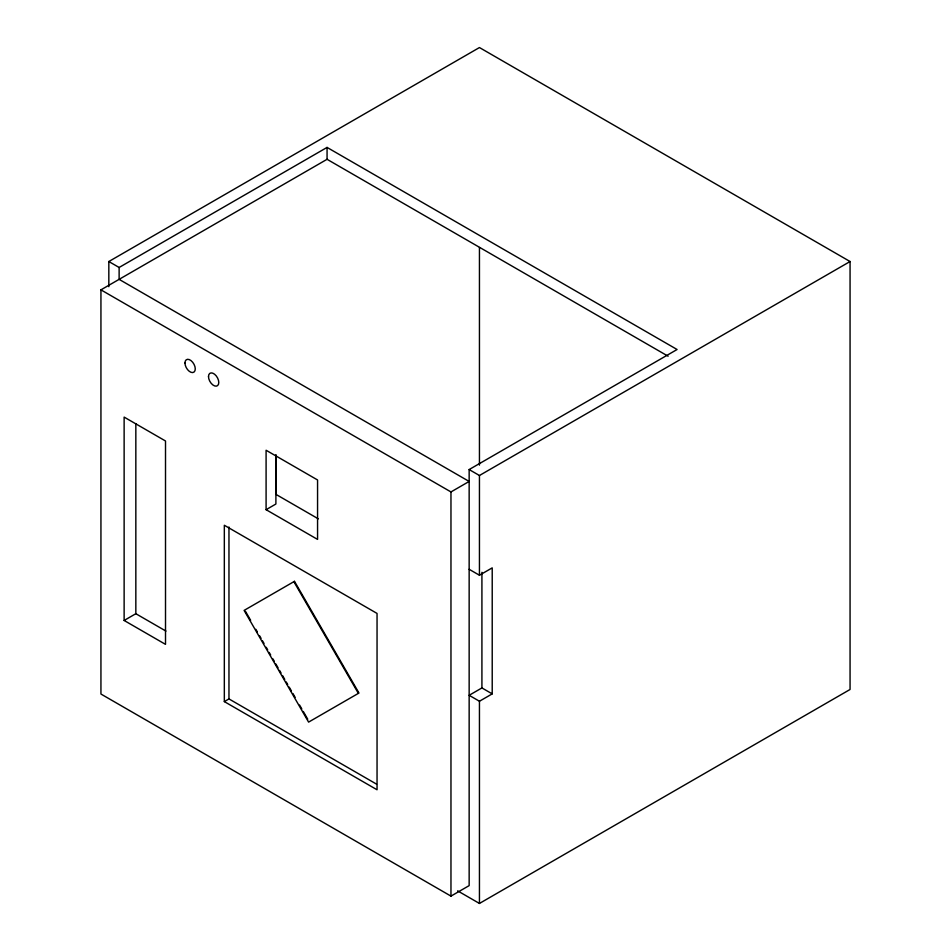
<?xml version="1.0" encoding="UTF-8"?>
<svg xmlns="http://www.w3.org/2000/svg" width="951" height="951" viewBox="0 0 951 951"><rect width="100%" height="100%" fill="white"/><g stroke="black" fill="none" stroke-linecap="round" stroke-linejoin="round"><path stroke-width="1.43" d="M108.83 286.703L108.83 261.525L479.447 47.55L850.063 261.525L850.063 689.475L479.447 903.45L457.645 890.861M108.83 261.525L119.125 267.469L327.061 147.417L677.088 349.504L469.152 469.556L469.152 885.619L450.964 896.115L100.937 694.028L100.937 289.853L327.061 159.304L668.113 356.209M266.09 509.688L317.563 539.407L317.563 479.97L266.09 450.251L266.09 509.688L275.897 504.018L275.897 454.733M124.129 620.468L165.51 644.362L165.51 440.991L124.129 417.097L124.129 620.468L135.838 613.704L165.938 631.084M100.937 289.853L450.964 491.94L469.152 481.444L119.125 279.356L119.125 267.469M469.152 469.556L479.447 475.5L850.063 261.525M224.329 701.6L377.048 789.77L377.048 613.431L224.329 525.261L224.329 701.6L228.965 698.926L376.548 784.135M469.152 569.292L479.447 575.236L492.214 567.866L492.214 693.873L479.447 701.244L469.152 695.3L481.919 687.93L492.214 693.873M318.347 518.854L276.04 494.425L276.04 455.291M293.871 581.667L358.361 693.374M245.465 611.327L250.648 620.314M255.843 629.312L257.317 631.88M259.54 635.732L261.026 638.299M262.512 640.867L263.998 643.435M266.221 647.286L267.695 649.854M269.181 652.422L270.666 654.989M272.889 658.841L274.375 661.409M275.849 663.976L278.072 667.828M279.558 670.396L281.044 672.963M282.53 675.531L284.753 679.383M286.227 681.95L287.713 684.518M289.199 687.086L291.422 690.937M292.908 693.505L295.131 697.356M299.577 705.06L301.8 708.911M303.286 711.479L307.732 719.182M481.919 572.3L481.919 687.93M479.447 247.51L479.447 465.134M479.447 475.5L479.447 575.236M479.447 701.244L479.447 903.45M450.964 491.94L450.964 896.115M327.061 147.417L327.061 159.304M228.965 527.032L228.965 698.926M135.838 423.694L135.838 613.704M294.477 581.323L244.11 610.399L308.6 722.106L358.967 693.029L294.477 581.323M184.969 362.961A7.275 4.208 60 0 0 192.696 372.566A7.275 4.208 60 0 0 192.696 362.272A7.275 4.208 60 0 0 184.969 362.961M208.495 376.548A7.275 4.208 60 0 0 216.21 386.154A7.275 4.208 60 0 0 216.21 375.859A7.275 4.208 60 0 0 208.495 376.548"/></g></svg>
